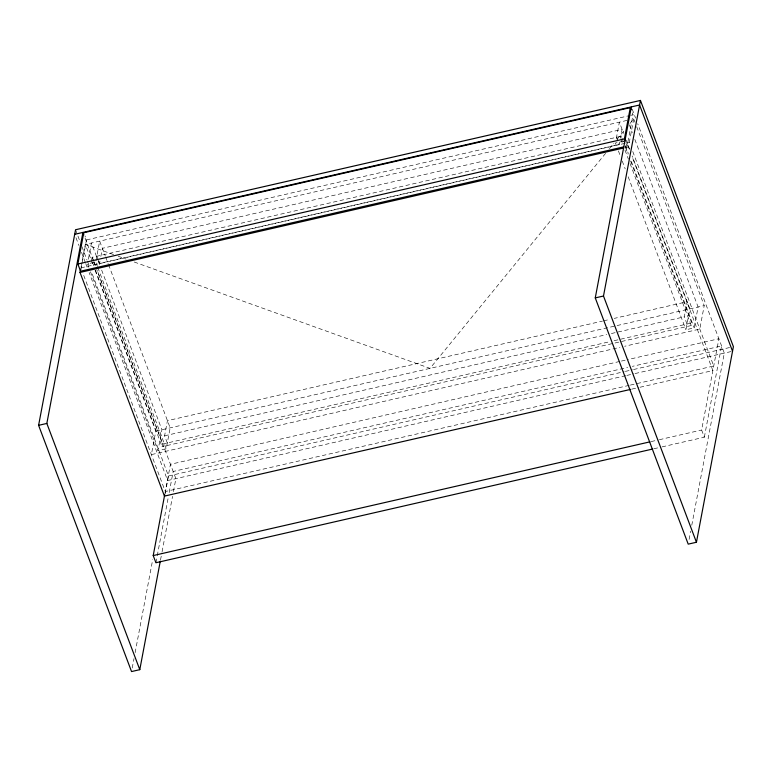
<?xml version="1.0" encoding="UTF-8"?>
<svg xmlns="http://www.w3.org/2000/svg" width="772" height="772" viewBox="0 0 772 772"><rect width="100%" height="100%" fill="white"/><g stroke="black" fill="none" stroke-linecap="round" stroke-linejoin="round"><path stroke-width="0.58" stroke-dasharray="3.86 2.9" d="M81.099 266.716L85.316 244.415L627.617 120.278M80.79 270.046L86.483 239.918L84.939 235.807M88.365 259.238L91.434 243.016L97.803 259.894M91.617 259.942L92.109 257.337L621.228 136.21L623.351 141.836M95.95 260.83L99.675 241.134L105.195 255.754M619.665 142.144L619.231 144.47L99.53 263.435L99.964 261.11M100.843 256.458L102.386 248.314L622.087 129.349L620.543 137.493M95.081 270.287L155.799 431.143L151.37 454.612L619.935 347.352M108.591 264.748L170.158 427.852L166.221 448.715L157.98 450.607L161.917 429.743L101.2 268.888M630.57 160.962L691.712 322.937L691.22 325.543L162.101 446.67L162.593 444.054L96.78 269.708M167.302 442.983L164.59 435.794L167.447 420.672L602.498 321.084M164.928 493.549L170.458 464.3L620.234 361.335M132.215 668.021L134 658.593M135.119 652.697L152.721 559.546M165.189 493.511L168.508 475.977L91.26 271.348M155.925 562.749L157.034 556.892M157.247 555.724L168.306 497.216M169.193 492.536L173.169 471.48L627.646 367.443M160.508 560.018L161.85 552.945M162.072 551.768L172.542 496.348M173.43 491.629L175.881 478.659L97.359 270.654M616.307 138.391L619.376 122.169L623.622 133.411M620.9 137.947L621.228 136.21M624.76 146.641L627.105 146.101L633.021 114.806L632.249 112.76M629.286 149.16L628.437 146.912L633.735 118.878L631.38 119.419M687.003 324.018L684.291 316.829L687.148 301.707L614.251 318.392M634.835 139.404L698.1 307.005L694.163 327.868L685.922 329.75L689.859 308.887L632.114 155.915M636.707 126.753L704.218 305.606L699.789 329.075L624.625 346.281M662.067 446.882L704.344 437.213L701.632 430.023L718.877 338.754L629.624 359.183M704.344 437.213L721.588 345.943L632.336 366.372M689.097 539.416L690.66 531.165M691.77 525.269L724.3 353.122L637.72 123.752M605.605 153.319L430.014 368.369L132.938 261.544M609.407 148.668L613.972 143.081M617.011 139.356L624.616 130.053M629.933 123.53L633.735 118.878L635.009 122.256M86.483 239.918L629.498 115.617M630.666 115.346L633.021 114.806M623.67 141.141L615.429 143.023L616.703 146.4M80.877 267.884L624.596 143.428M625.774 143.158L629.296 142.347L630.145 144.596M624.915 147.722L628.437 146.912M603.665 320.814L609.552 319.473M155.799 431.143L704.218 305.606M164.59 435.794L606.696 334.594M611.395 333.523L684.291 316.829M162.593 444.054L609.407 341.774M614.107 340.703L691.712 322.937M621.412 361.064L628.456 359.453M168.508 475.977L624.181 371.67M625.349 371.4L632.403 369.788M633.571 369.518L729.878 347.477M625.667 375.694L167.64 480.541L89.127 272.545M626.845 375.433L633.889 373.812M635.057 373.552L732.541 351.231M629.18 385.363L165.314 491.542L83 273.51M630.348 385.093L713.733 366.005L632.268 150.212M631.834 389.117L638.878 387.505M640.056 387.235L712.865 370.57L631.834 155.905M651.134 441.584L658.178 439.972M659.356 439.702L701.632 430.023M653.845 448.764L660.89 447.152M113.658 254.615L85.316 244.415L90.835 259.045M118.193 256.246L126.135 259.093M632.2 109.141L635.597 118.135M629.315 124.775L632.287 132.649M626.169 140.166L629.566 149.16M626.333 144.046L627.105 146.101M625.368 145.638L628.34 153.512M631.313 161.387L694.163 327.868M625.474 147.462L628.022 154.207M620.736 138.825L622.435 143.322M624.982 150.067L628.379 159.071M630.077 163.567L691.22 325.543M616.519 137.291L619.231 144.47M618.401 150.897L620.534 156.523M622.232 161.02L625.204 168.894M628.176 176.769L685.922 329.75M105.619 256.883L108.167 263.628M96.818 256.256L97.976 259.334M98.362 260.357L99.53 263.435M98.227 261.013L100.775 267.759M97.426 266.494L95.728 261.988L87.497 263.879L88.77 267.257M97.851 267.614L166.221 448.715M85.055 238.046L93.537 260.54M93.962 261.66L95.66 266.157M92.109 257.337L93.383 260.704M93.808 261.833L96.355 268.579M92.466 262.19L95.014 268.936M95.439 270.065L162.101 446.67M91.26 260.164L93.383 265.79M75.559 229.747L79.796 240.989M81.919 246.615L87.014 260.106M87.439 261.235L89.562 266.851M90.469 271.754L157.98 450.607M75.965 237.689L78.937 245.554M81.485 252.299L85.306 262.422M85.731 263.551L87.429 268.048"/><path stroke-width="1.16" d="M160.286 561.196L139.79 669.671L131.549 671.563L38.6 425.333L75.559 229.747L640.451 100.437L733.4 346.667L696.441 542.253L688.209 544.135L595.26 297.905L631.351 106.893M139.79 669.671L46.841 423.442L82.932 232.43L83.781 234.678M623.583 146.912L80.568 271.213L77.856 264.024L83.772 232.739L630.309 107.626L631.081 109.682M630.666 389.387L164.446 496.106L80.018 272.448L80.664 269.023M652.668 449.034L155.925 562.749L153.213 555.57L164.706 494.717M625.175 140.967L624.394 138.921L630.309 107.626M696.441 542.253L603.492 296.023L640.451 100.437M74.691 234.312L639.583 105.002L732.541 351.231M77.856 264.024L624.394 138.921M80.018 272.448L623.737 147.983M38.6 425.333L46.841 423.442M595.26 297.905L603.492 296.023M153.213 555.57L649.956 441.854"/></g></svg>
